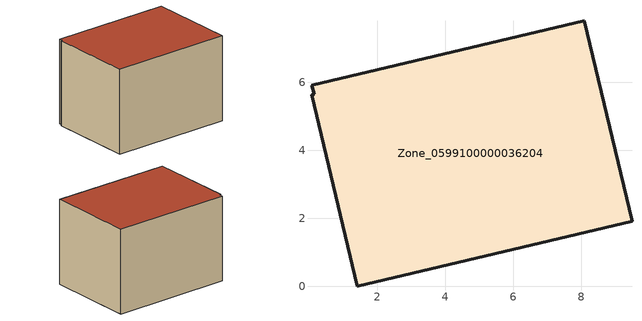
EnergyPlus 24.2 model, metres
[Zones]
Zone_0599100000036204
 floor ground (C_G): 0.14,5.65 0.08,5.91 8.09,7.81 9.5,1.91 1.41,0 0.06,5.63 z0
 wall outside (C_F): 9.5,1.91 8.09,7.81 0.08,5.91 0.14,5.65 0.06,5.63 1.41,0 9.5,1.91 z0:5.81
 roof outside (C_R): 0.08,5.91 0.14,5.65 0.06,5.63 1.41,0 9.5,1.91 8.09,7.81 z5.81
[BUILDING]
Pand.0599100000036204: North Axis=0; Terrain=City; Loads Convergence Tolerance Value=0.04; Temperature Convergence Tolerance Value=0.4; Solar Distribution=FullExterior; Maximum Number of Warmup Days=25; Minimum Number of Warmup Days=1
[Site:Location]
Rotterdam.The.Hague.AP_ZH_NLD Design_Conditions: Latitude=51.96; Longitude=4.45; Time Zone=1; Elevation=-4.5
[SITE:GROUNDTEMPERATURE:BUILDINGSURFACE]
18, 18, 18, 18, 18, 18, 18, 18, 18, 18, 18, 18
[MATERIAL] Thermal Absorptance=0.9; Solar Absorptance=0.7; Visible Absorptance=0.7
Name | Roughness | Thickness | Conductivity | Density | Specific Heat
G.TI.1965-1974 | MediumSmooth | 0.15 | 0.882353 | 540 | 1210
F.TI.1965-1974 | Rough | 0.3 | 0.697674 | 1920 | 840
R.TI.1965-1974 | MediumRough | 0.2 | 0.232558 | 1500 | 1000
[CONSTRUCTION]
C_G: G.TI.1965-1974
C_F: F.TI.1965-1974
C_R: R.TI.1965-1974
[ZONE]
Zone_0599100000036204: Type=1; Multiplier=1; Ceiling Height=Autocalculate; Volume=Autocalculate; Floor Area=autocalculate; Part of Total Floor Area=Yes
[ZONEINFILTRATION:DESIGNFLOWRATE]
Infil_Zone_0599100000036204: Zone or ZoneList or Space or SpaceList=Zone_0599100000036204; Schedule=AlwaysOn; Design Flow Rate Calculation Method=Flow/Area; Flow Rate per Floor Area=0.003; Constant Term Coefficient=1; Temperature Term Coefficient=0; Velocity Term Coefficient=0; Velocity Squared Term Coefficient=0
[HVACTEMPLATE:ZONE:IDEALLOADSAIRSYSTEM]
Zone_0599100000036204: Maximum Heating Supply Air Temperature=50; Minimum Cooling Supply Air Temperature=13; Maximum Heating Supply Air Humidity Ratio=0.0156; Minimum Cooling Supply Air Humidity Ratio=0.0077; Heating Limit=NoLimit; Cooling Limit=NoLimit; Dehumidification Control Type=ConstantSensibleHeatRatio; Cooling Sensible Heat Ratio=0.7; Dehumidification Setpoint=60; Humidification Control Type=None; Humidification Setpoint=30; Outdoor Air Method=None; Outdoor Air Flow Rate per Person=0.00944; Outdoor Air Flow Rate per Zone Floor Area=0; Outdoor Air Flow Rate per Zone=0; Demand Controlled Ventilation Type=None; Outdoor Air Economizer Type=NoEconomizer; Heat Recovery Type=None; Sensible Heat Recovery Effectiveness=0.7; Latent Heat Recovery Effectiveness=0.65
[ZONECONTROL:THERMOSTAT]
ThermostatControl_Zone_0599100000036204: Zone or ZoneList=Zone_0599100000036204; Control Type Schedule=DualSetpointControlType; Control 1=Thermostat_Zone_0599100000036204; Temperature Difference Between Cutout And Setpoint=0
[THERMOSTATSETPOINT:DUALSETPOINT]
Thermostat_Zone_0599100000036204: Heating Setpoint Temperature Schedule=HeatingSetpoint_Zone_0599100000036204; Cooling Setpoint Temperature Schedule=CoolingSetpoint_Zone_0599100000036204
[SCHEDULE:COMPACT]
HeatingSetpoint_Zone_0599100000036204: Through: 12/31, For: AllDays, Until: 24:00, 21
CoolingSetpoint_Zone_0599100000036204: Through: 12/31, For: AllDays, Until: 24:00, 24
DualSetpointControlType: Through: 12/31, For: AllDays, Until: 24:00, 4
AlwaysOn: Through: 12/31, For: AllDays, Until: 24:00, 1
